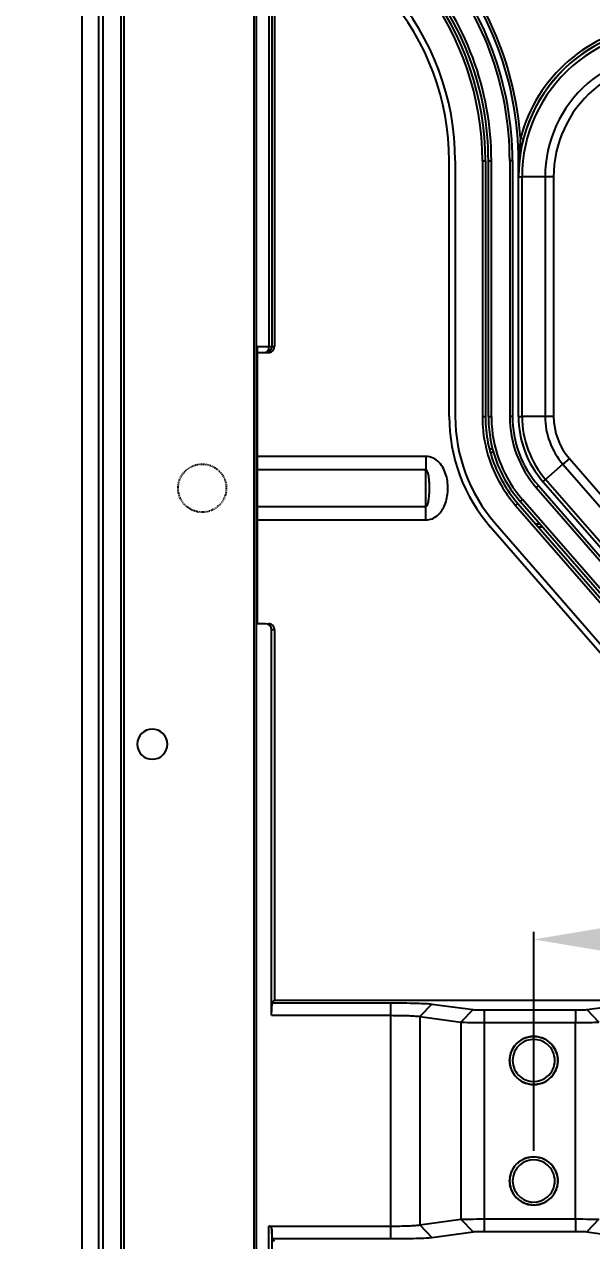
# Model space of a CAD drawing. Header units: millimetres. Extents: x -1070 to 42146, y 1440 to 12921.
# Drawn here: x 6734.8 to 6828.9, y 3247.9 to 3449.8 of the extents above; entities that cross this region are included whole.
import ezdxf

# ---------------------------------------------------------------- set-up
doc = ezdxf.new("R2010")
doc.units = ezdxf.units.MM
doc.linetypes.add('HIDDEN', pattern=[0.2, 0.1, -0.1])
doc.layers.add('DIM', color=4, linetype='Continuous')
doc.layers.add('DW-PLUS-XIANGTI隐藏线HIDDEN', color=7, linetype='Continuous')
doc.styles.get("Standard").update_dxf_attribs({"font": 'arial.ttf'})
doc.dimstyles.new('ISO-200', dxfattribs={"dimtxt": 30, "dimasz": 25, "dimexe": 1.25, "dimexo": 5, "dimgap": 5, "dimtad": 1, "dimtoh": 1, "dimdec": 1, "dimdsep": 46, "dimtxsty": 'Standard', "dimcen": 2.5, "dimadec": 0, "dimazin": 0, "dimtfac": 1, "dimtdec": 1, "dimtmove": 0, "dimatfit": 3, "dimfxl": 1, "dimarcsym": 0})

# ---------------------------------------------------------------- blocks, each defined once
blk = doc.blocks.new('*D140')
at = {"layer": 'Defpoints', "color": 0, "transparency": 16777216}
for p in [(6764.27, 3662.83), (6700.29, 2872.83), (6764.27, 2872.83)]:
    blk.add_point(p, dxfattribs=at)
at = {"layer": 'DIM', "color": 0, "lineweight": -2, "transparency": 16777216}
for p, q in [((6759.27, 3662.83), (6699.04, 3662.83)), ((6700.29, 3637.83), (6700.29, 2897.83)), ((6759.27, 2872.83), (6699.04, 2872.83))]:
    blk.add_line(p, q, dxfattribs=at)
at = {"layer": 'DIM', "color": 0, "transparency": 16777216}
for points in [[(6696.12, 3637.83), (6704.45, 3637.83), (6700.29, 3662.83)], [(6696.12, 2897.83), (6704.45, 2897.83), (6700.29, 2872.83)]]:
    blk.add_solid(points, dxfattribs=at)
at = {"layer": 'DIM', "color": 0, "lineweight": -3, "transparency": 16777216, "insert": (6675.86, 3267.83), "char_height": 30, "attachment_point": 5, "rotation": 90}
blk.add_mtext('790 [2\'-7 1/8"]', dxfattribs=at)
blk = doc.blocks.new('*D141')
at = {"layer": 'Defpoints', "color": 0, "transparency": 16777216}
for p in [(7169.27, 3297.92), (6819.27, 3257.83), (7169.27, 3257.83)]:
    blk.add_point(p, dxfattribs=at)
at = {"layer": 'DIM', "color": 0, "lineweight": -2, "transparency": 16777216}
for p, q in [((6819.27, 3262.83), (6819.27, 3299.17)), ((7169.27, 3262.83), (7169.27, 3299.17)), ((6844.27, 3297.92), (7144.27, 3297.92))]:
    blk.add_line(p, q, dxfattribs=at)
at = {"layer": 'DIM', "color": 0, "transparency": 16777216}
for points in [[(6844.27, 3302.09), (6844.27, 3293.75), (6819.27, 3297.92)], [(7144.27, 3302.09), (7144.27, 3293.75), (7169.27, 3297.92)]]:
    blk.add_solid(points, dxfattribs=at)
at = {"layer": 'DIM', "color": 0, "lineweight": -3, "transparency": 16777216, "insert": (6994.27, 3322.34), "char_height": 30, "attachment_point": 5}
blk.add_mtext('350 [1\'-1 3/4"]', dxfattribs=at)
blk = doc.blocks.new('*D145')
at = {"layer": 'Defpoints', "color": 0, "transparency": 16777216}
for p in [(6819.27, 3757.83), (6661.75, 2777.83), (6819.27, 2777.83)]:
    blk.add_point(p, dxfattribs=at)
at = {"layer": 'DIM', "color": 0, "lineweight": -2, "transparency": 16777216}
for p, q in [((6814.27, 3757.83), (6660.5, 3757.83)), ((6661.75, 3732.83), (6661.75, 2802.83)), ((6814.27, 2777.83), (6660.5, 2777.83))]:
    blk.add_line(p, q, dxfattribs=at)
at = {"layer": 'DIM', "color": 0, "transparency": 16777216}
for points in [[(6657.58, 3732.83), (6665.92, 3732.83), (6661.75, 3757.83)], [(6657.58, 2802.83), (6665.92, 2802.83), (6661.75, 2777.83)]]:
    blk.add_solid(points, dxfattribs=at)
at = {"layer": 'DIM', "color": 0, "lineweight": -3, "transparency": 16777216, "insert": (6637.33, 3267.83), "char_height": 30, "attachment_point": 5, "rotation": 90}
blk.add_mtext('980 [3\'-2 5/8"]', dxfattribs=at)

msp = doc.modelspace()

# ---------------------------------------------------------------- linework, layer by layer
at = {"color": 7, "linetype": 'Continuous', "lineweight": -3}
for p, q in [((6773.242, 3644.775), (6773.242, 3395.326)), ((6744.375, 2894.931), (6744.375, 3640.721)), ((6747.082, 3640.946), (6747.082, 3117.826)), ((6747.789, 3640.984), (6747.789, 3117.826)), ((6750.752, 3640.984), (6750.752, 2894.668)), ((6751.247, 3641.011), (6751.247, 2894.641)), ((6772.901, 3396.326), (6772.901, 3640.326)), ((6775.31, 3508.01), (6775.31, 3396.326)), ((6775.81, 3506.702), (6775.81, 3396.326)), ((6776.275, 3476.184), (6776.275, 3396.326)), ((6817.077, 3430.925), (6817.56, 3430.799)), ((6805.251, 3384.728), (6805.251, 3427.148)), ((6806.251, 3427.148), (6806.251, 3384.728)), ((6810.751, 3427.148), (6810.751, 3384.728)), ((6810.751, 3427.148), (6811.251, 3427.148)), ((6811.251, 3427.148), (6811.251, 3384.728)), ((6811.751, 3384.728), (6811.751, 3427.148)), ((6811.751, 3427.148), (6812.251, 3427.148)), ((6812.251, 3384.728), (6812.251, 3427.148)), ((6815.293, 3427.148), (6815.293, 3384.728)), ((6815.751, 3427.148), (6815.293, 3427.148)), ((6815.751, 3427.148), (6815.751, 3384.728)), ((6816.751, 3424.488), (6816.751, 3426.106)), ((6816.751, 3384.728), (6816.751, 3424.488)), ((6816.751, 3424.488), (6817.337, 3424.488)), ((6821.165, 3424.488), (6817.337, 3424.488)), ((6817.337, 3384.728), (6817.337, 3424.488)), ((6822.579, 3424.488), (6821.165, 3424.488)), ((6821.165, 3424.488), (6821.165, 3384.728)), ((6822.579, 3424.488), (6822.579, 3384.728)), ((6772.901, 3395.326), (6772.901, 3396.326)), ((6773.375, 3396.326), (6773.375, 3395.326)), ((6773.375, 3396.326), (6774.827, 3396.326)), ((6774.827, 3396.326), (6775.31, 3396.326)), ((6775.31, 3396.326), (6775.81, 3396.326)), ((6775.81, 3396.326), (6776.275, 3396.326)), ((6772.901, 3350.326), (6772.901, 3395.326)), ((6773.242, 3395.326), (6773.242, 3185.326)), ((6773.375, 3395.326), (6774.827, 3395.326)), ((6773.375, 3395.326), (6773.375, 3350.326)), ((6774.827, 3395.326), (6775.274, 3395.326)), ((6810.751, 3384.728), (6811.251, 3384.728)), ((6811.751, 3384.728), (6812.251, 3384.728)), ((6815.751, 3384.728), (6815.293, 3384.728)), ((6816.751, 3384.728), (6817.337, 3384.728)), ((6821.165, 3384.728), (6817.337, 3384.728)), ((6822.579, 3384.728), (6821.165, 3384.728)), ((6801.375, 3378.1), (6773.375, 3378.1)), ((6801.375, 3378.1), (6801.375, 3375.855)), ((6811.924, 3379.326), (6812.448, 3379.326)), ((6812.057, 3378.826), (6812.586, 3378.826)), ((6801.375, 3375.855), (6773.375, 3375.855)), ((6801.375, 3369.796), (6801.375, 3375.855)), ((6824.13, 3376.799), (6821.24, 3374.288)), ((6825.197, 3377.727), (6824.13, 3376.799)), ((6824.13, 3376.799), (6847.121, 3350.351)), ((6825.197, 3377.727), (6848.188, 3351.279)), ((6820.798, 3373.903), (6821.24, 3374.288)), ((6843.789, 3347.455), (6820.798, 3373.903)), ((6844.232, 3347.839), (6821.24, 3374.288)), ((6820.043, 3373.247), (6819.698, 3372.947)), ((6819.698, 3372.947), (6842.689, 3346.498)), ((6820.043, 3373.247), (6843.035, 3346.799)), ((6773.375, 3369.796), (6801.375, 3369.796)), ((6801.375, 3367.552), (6801.375, 3369.796)), ((6816.27, 3369.967), (6816.647, 3370.295)), ((6816.27, 3369.967), (6839.261, 3343.518)), ((6816.647, 3370.295), (6839.639, 3343.846)), ((6817.025, 3370.623), (6817.402, 3370.951)), ((6840.016, 3344.174), (6817.025, 3370.623)), ((6840.393, 3344.502), (6817.402, 3370.951)), ((6773.375, 3367.552), (6801.375, 3367.552)), ((6835.11, 3339.91), (6812.119, 3366.359)), ((6812.874, 3367.015), (6835.865, 3340.566)), ((6820.097, 3366.826), (6819.663, 3366.826)), ((6820.325, 3366.826), (6820.097, 3366.826)), ((6820.76, 3366.326), (6820.097, 3366.326)), ((6772.901, 3186.326), (6772.901, 3350.326)), ((6774.792, 3350.326), (6773.375, 3350.326)), ((6776.275, 3349.326), (6775.793, 3349.326)), ((6775.793, 3285.319), (6775.793, 3349.326)), ((6776.275, 3349.326), (6776.275, 3287.826)), ((6775.793, 3285.319), (6775.862, 3287.392)), ((6776.275, 3287.826), (6775.862, 3287.392)), ((6775.862, 3287.392), (6795.528, 3287.392)), ((6776.275, 3287.826), (6940.012, 3287.826)), ((6795.528, 3287.392), (6795.528, 3285.319)), ((6802.362, 3287.199), (6800.358, 3285.126)), ((6802.362, 3287.199), (6809.202, 3286.261)), ((6828.065, 3286.261), (6836.781, 3287.457)), ((6775.793, 3285.319), (6795.528, 3285.319)), ((6795.528, 3285.319), (6795.528, 3250.333)), ((6800.358, 3285.126), (6800.358, 3250.526)), ((6800.358, 3285.126), (6807.198, 3284.187)), ((6809.202, 3286.261), (6807.198, 3284.187)), ((6811.062, 3286.208), (6811.062, 3284.135)), ((6811.062, 3286.208), (6826.205, 3286.208)), ((6826.205, 3286.208), (6826.205, 3284.135)), ((6828.065, 3286.261), (6830.069, 3284.187)), ((6807.198, 3284.187), (6807.198, 3251.465)), ((6811.062, 3284.135), (6811.062, 3251.517)), ((6811.062, 3284.135), (6826.205, 3284.135)), ((6826.205, 3251.517), (6826.205, 3284.135)), ((6800.358, 3250.526), (6807.198, 3251.465)), ((6807.198, 3251.465), (6809.202, 3249.391)), ((6811.062, 3251.517), (6811.062, 3249.444)), ((6811.062, 3251.517), (6826.205, 3251.517)), ((6826.205, 3251.517), (6826.205, 3249.444)), ((6830.069, 3251.465), (6828.065, 3249.391)), ((6775.31, 3186.326), (6775.31, 3250.333)), ((6775.31, 3250.333), (6795.528, 3250.333)), ((6775.862, 3248.26), (6775.81, 3249.833)), ((6775.81, 3249.833), (6775.81, 3186.326)), ((6795.528, 3250.333), (6795.528, 3248.26)), ((6800.358, 3250.526), (6802.362, 3248.453)), ((6802.362, 3248.453), (6809.202, 3249.391)), ((6811.062, 3249.444), (6826.205, 3249.444)), ((6828.065, 3249.391), (6836.781, 3248.195)), ((6775.862, 3248.26), (6795.528, 3248.26)), ((6775.862, 3248.26), (6776.275, 3247.826))]:
    msp.add_line(p, q, dxfattribs=at)
for centre, radius, start, end in [((6850.042, 3502.594), 53.5, 221, 262), ((6763.251, 3427.148), 52.042, 0, 41), ((6763.251, 3427.148), 52.5, 0, 41), ((6763.251, 3427.148), 53.5, 0, 41), ((6763.251, 3427.148), 53.958, 4.01469, 41), ((6763.251, 3427.148), 48.5, 0, 41), ((6763.251, 3427.148), 49, 0, 41), ((6763.251, 3427.148), 42, 0, 41), ((6763.251, 3427.148), 43, 0, 41), ((6763.251, 3427.148), 47.5, 0, 37.58009), ((6763.251, 3427.148), 48, 0, 37.58333), ((6841.751, 3424.488), 25, 82, 180), ((6841.751, 3424.488), 25.5, 96.62169, 165.37831), ((6841.751, 3424.488), 24.414, 82, 180), ((6841.751, 3424.488), 25, 100.75924, 161.24086), ((6841.751, 3424.488), 20.586, 82, 180), ((6841.751, 3424.488), 19.172, 82, 180), ((6890.184, 3423.819), 73.452, 174.44792, 175.02673), ((6763.251, 3427.148), 53.5, 358.8848, 0), ((6774.802, 3396.325), 1.007, 352.40486, 0.02706), ((6833.251, 3384.728), 28, 180, 221), ((6833.251, 3384.728), 27, 180, 221), ((6833.251, 3384.728), 22.5, 180, 184.5884), ((6833.251, 3384.728), 22, 180, 184.55554), ((6833.251, 3384.728), 21.5, 180, 183.41667), ((6833.251, 3384.728), 21, 180, 183.43654), ((6833.251, 3384.728), 17.958, 180, 221), ((6833.251, 3384.728), 17.5, 180, 221), ((6833.251, 3384.728), 16.5, 180, 221), ((6833.251, 3384.728), 15.914, 180, 221), ((6833.251, 3384.728), 12.086, 180, 221), ((6833.251, 3384.728), 10.672, 180, 221), ((6833.251, 3384.728), 22.5, 184.5884, 211.87577), ((6833.251, 3384.728), 22, 184.55554, 195.57489), ((6833.251, 3384.728), 21.5, 183.41667, 221), ((6833.251, 3384.728), 21, 183.43654, 221), ((6833.251, 3384.728), 22, 195.57489, 216.44443), ((6833.251, 3384.728), 22.5, 211.87577, 221), ((6833.251, 3384.728), 22, 216.44443, 221), ((6755.993, 3330.326), 2.5, 0, 180), ((6755.993, 3330.326), 2.5, 180, 0), ((6819.275, 3277.826), 4, 37.54339, 142.45661), ((6819.275, 3277.826), 3.5, 50, 130), ((6819.275, 3277.826), 4, 142.45661, 180), ((6819.275, 3277.826), 3.5, 130, 180), ((6819.275, 3277.826), 3.5, 0, 50), ((6819.275, 3277.826), 4, 0, 37.54339), ((6819.275, 3277.826), 4, 180, 217.54339), ((6819.275, 3277.826), 3.5, 180, 230), ((6819.275, 3277.826), 3.5, 310, 0), ((6819.275, 3277.826), 4, 322.45661, 0), ((6819.275, 3277.826), 4, 217.54339, 322.45661), ((6819.275, 3277.826), 3.5, 230, 310), ((6819.275, 3257.826), 4, 37.54339, 142.45661), ((6819.275, 3257.826), 3.5, 50, 130), ((6819.275, 3257.826), 4, 142.45661, 180), ((6819.275, 3257.826), 3.5, 130, 180), ((6819.275, 3257.826), 3.5, 0, 50), ((6819.275, 3257.826), 4, 0, 37.54339), ((6819.275, 3257.826), 4, 180, 217.54339), ((6819.275, 3257.826), 3.5, 180, 230), ((6819.275, 3257.826), 3.5, 310, 0), ((6819.275, 3257.826), 4, 322.45661, 0), ((6819.275, 3257.826), 4, 217.54339, 322.45661), ((6819.275, 3257.826), 3.5, 230, 310)]:
    msp.add_arc(centre, radius, start, end, dxfattribs=at)
for centre, major_axis, ratio, start_param, end_param in [((6775.274, 3396.326), (1.001, 0), 0.9993908, -1.38776, 0), ((6775.274, 3396.326), (1.001, 0), 0.9993908, -1.5707963, -1.38776), ((6774.792, 3349.326), (-1.001, 0), 0.9993908, 3.1415927, 4.712389), ((6775.274, 3349.326), (1.001, 0), 0.9993908, 0.8743333, 1.5707963), ((6775.274, 3349.326), (1.001, 0), 0.9993908, 0, 0.8743333), ((6775.31, 3249.815), (0, 0.519), 0.9639109, -1.5358897, 0)]:
    msp.add_ellipse(centre, major_axis=major_axis, ratio=ratio, start_param=start_param, end_param=end_param, dxfattribs=at)
for points, knots in [([(6817.009, 3430.187), (6816.949, 3429.507), (6816.872, 3428.488), (6816.8, 3427.127), (6816.76, 3426.447), (6816.746, 3426.106)], [0, 0, 0, 0, 0.5002201, 0.7500907, 1, 1, 1, 1]), ([(6775.31, 3396.326), (6775.31, 3396.191), (6775.283, 3395.939), (6775.179, 3395.575), (6774.971, 3395.326), (6774.827, 3395.326)], [0, 0, 0, 0, 0.3427027, 0.6340358, 1, 1, 1, 1]), ([(6774.827, 3395.326), (6775.051, 3395.326), (6775.529, 3395.499), (6775.769, 3395.954), (6775.801, 3396.192)], [0, 0, 0, 0, 0.4819012, 1, 1, 1, 1]), ([(6804.516, 3370.045), (6804.833, 3370.806), (6805.156, 3372.462), (6804.94, 3374.548), (6804.338, 3376.098), (6803.625, 3377.131), (6802.621, 3377.899), (6801.787, 3378.1), (6801.375, 3378.1)], [0, 0, 0, 0, 0.249787, 0.4997165, 0.6250246, 0.750226, 0.8752115, 1, 1, 1, 1]), ([(6801.898, 3371.136), (6801.947, 3371.542), (6801.992, 3372.363), (6801.986, 3373.389), (6801.935, 3374.209), (6801.867, 3374.81), (6801.76, 3375.311), (6801.627, 3375.668), (6801.472, 3375.856), (6801.375, 3375.855)], [0, 0, 0, 0, 0.2516199, 0.5050367, 0.6309465, 0.7555996, 0.878654, 0.9397781, 1, 1, 1, 1]), ([(6801.375, 3369.796), (6801.495, 3369.796), (6801.666, 3370.058), (6801.804, 3370.504), (6801.868, 3370.887), (6801.898, 3371.136)], [0, 0, 0, 0, 0.2437587, 0.4940204, 1, 1, 1, 1]), ([(6801.375, 3367.552), (6801.727, 3367.552), (6802.44, 3367.698), (6803.647, 3368.465), (6804.246, 3369.397), (6804.516, 3370.045)], [0, 0, 0, 0, 0.2504933, 0.5012053, 1, 1, 1, 1]), ([(6795.528, 3287.392), (6796.976, 3287.392), (6798.955, 3287.376), (6801.232, 3287.29), (6802.062, 3287.24), (6802.362, 3287.199)], [0, 0, 0, 0, 0.6353359, 0.8675409, 1, 1, 1, 1]), ([(6795.528, 3285.319), (6796.064, 3285.318), (6797.079, 3285.311), (6798.466, 3285.276), (6799.539, 3285.216), (6800.137, 3285.17), (6800.358, 3285.126)], [0, 0, 0, 0, 0.3324641, 0.6297309, 0.8602493, 1, 1, 1, 1]), ([(6809.203, 3286.261), (6809.43, 3286.229), (6810.052, 3286.222), (6810.672, 3286.208), (6811.062, 3286.208)], [0, 0, 0, 0, 0.3704486, 1, 1, 1, 1]), ([(6826.205, 3286.208), (6826.596, 3286.208), (6827.215, 3286.222), (6827.837, 3286.229), (6828.065, 3286.261)], [0, 0, 0, 0, 0.6295514, 1, 1, 1, 1]), ([(6807.198, 3284.187), (6807.674, 3284.157), (6808.963, 3284.147), (6810.25, 3284.134), (6811.062, 3284.135)], [0, 0, 0, 0, 0.3698209, 1, 1, 1, 1]), ([(6826.205, 3284.135), (6827.017, 3284.134), (6828.305, 3284.147), (6829.594, 3284.157), (6830.069, 3284.187)], [0, 0, 0, 0, 0.6301791, 1, 1, 1, 1]), ([(6807.198, 3251.465), (6807.674, 3251.496), (6808.963, 3251.504), (6810.25, 3251.517), (6811.062, 3251.517)], [0, 0, 0, 0, 0.3697667, 1, 1, 1, 1]), ([(6826.205, 3251.517), (6827.017, 3251.517), (6828.304, 3251.504), (6829.593, 3251.496), (6830.069, 3251.465)], [0, 0, 0, 0, 0.6302333, 1, 1, 1, 1]), ([(6795.528, 3250.333), (6796.543, 3250.332), (6797.931, 3250.348), (6799.54, 3250.435), (6800.137, 3250.482), (6800.358, 3250.526)], [0, 0, 0, 0, 0.6296641, 0.8602172, 1, 1, 1, 1]), ([(6809.203, 3249.391), (6809.43, 3249.422), (6810.052, 3249.43), (6810.671, 3249.444), (6811.062, 3249.444)], [0, 0, 0, 0, 0.3700235, 1, 1, 1, 1]), ([(6826.205, 3249.444), (6826.596, 3249.444), (6827.215, 3249.43), (6827.837, 3249.422), (6828.065, 3249.391)], [0, 0, 0, 0, 0.6300009, 1, 1, 1, 1]), ([(6795.528, 3248.26), (6796.964, 3248.26), (6798.926, 3248.275), (6801.203, 3248.361), (6802.047, 3248.409), (6802.362, 3248.453)], [0, 0, 0, 0, 0.6299401, 0.860493, 1, 1, 1, 1])]:
    msp.add_open_spline(points, degree=3, knots=knots, dxfattribs=at)
at = {"layer": 'DW-PLUS-XIANGTI隐藏线HIDDEN', "color": 5, "linetype": 'HIDDEN', "lineweight": -3}
for centre in [(6764.275, 3372.826), (6819.275, 3277.826), (6819.275, 3257.826)]:
    msp.add_circle(centre, 4, dxfattribs=at)

# ---------------------------------------------------------------- dimensions: what is measured, and where the dimension line sits
at = {"layer": 'DIM', "color": 7, "lineweight": -3}
for base, p1, p2, picture, middle in [((6661.75, 2777.826), (6819.275, 3757.826), (6819.275, 2777.826), '*D145', (6637.33, 3267.826)), ((6700.285, 2872.826), (6764.275, 3662.826), (6764.275, 2872.826), '*D140', (6675.865, 3267.826))]:
    dim = msp.add_linear_dim(base=base, p1=p1, p2=p2, angle=90, dimstyle='ISO-200', dxfattribs=at)
    dim.commit()
    dim.dimension.update_dxf_attribs({"geometry": picture, "text_midpoint": middle})
dim = msp.add_linear_dim(base=(7169.275, 3297.919), p1=(6819.275, 3257.826), p2=(7169.275, 3257.826), dimstyle='ISO-200', dxfattribs=at)
dim.commit()
dim.dimension.update_dxf_attribs({"geometry": '*D141', "text_midpoint": (6994.275, 3322.339)})

doc.saveas('drawing.dxf')
